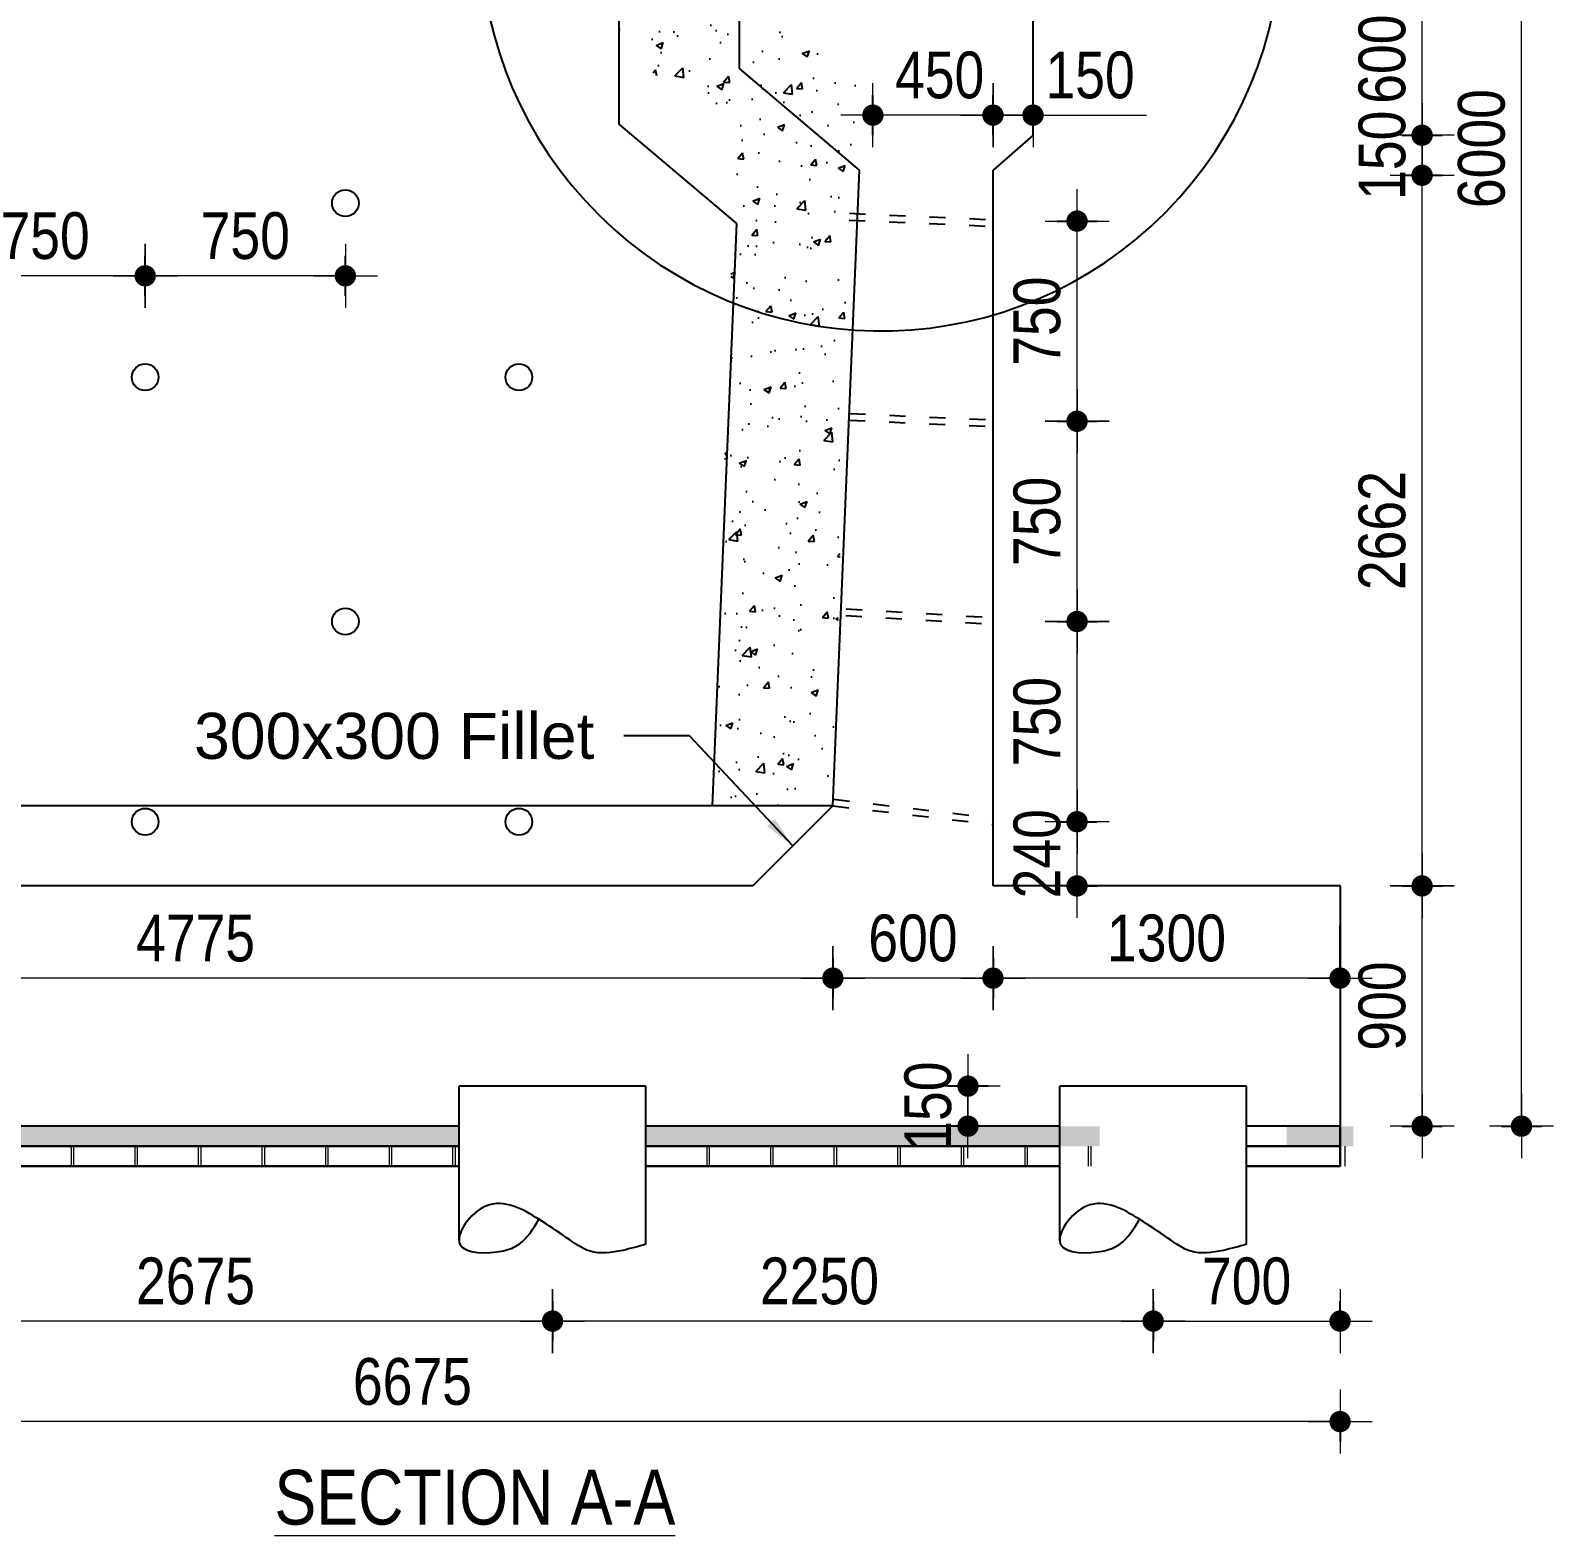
# Model space of a CAD drawing. Header units: millimetres. Extents: x -44822 to 222670, y -173707 to 25116.
# Drawn here: x -8914 to -3209, y 2444 to 8082 of the extents above; entities that cross this region are included whole.
import ezdxf

# ---------------------------------------------------------------- set-up
doc = ezdxf.new("R2010")
doc.units = ezdxf.units.MM
doc.header["$LTSCALE"] = 5
doc.header["$PDMODE"] = 2
doc.linetypes.add('ACAD_ISO03W100', pattern=[30, 12, -18])
for name, color, linetype in [('Abutment W Line', 200, 'Continuous'), ('Border', 250, 'Continuous'), ('Extra Line', 70, 'Continuous'), ('Hatching', 35, 'Continuous'), ('Pile', 11, 'Continuous')]:
    doc.layers.add(name, color=color, linetype=linetype)
for name, color, linetype, lineweight in [('Dimision', 4, 'Continuous', 13), ('hatch', 7, 'Continuous', 0), ('Text', 7, 'Continuous', 0)]:
    doc.layers.add(name, color=color, linetype=linetype, lineweight=lineweight)
doc.styles.get("Standard").update_dxf_attribs({"font": 'ARIALN.TTF'})
doc.styles.add('style1', font='arial.ttf')
doc.dimstyles.new('ISO-125', dxfattribs={"dimtxt": 125, "dimasz": 1.2, "dimexe": 75, "dimexo": 75, "dimgap": 60, "dimtad": 1, "dimdec": 0, "dimtxsty": 'Standard', "dimblk": 'D_TIC', "dimcen": 52.5, "dimclrd": 256, "dimclre": 256, "dimclrt": 256, "dimadec": 0, "dimazin": 0, "dimtfac": 1, "dimtdec": 0, "dimtix": 1, "dimtmove": 0, "dimatfit": 3, "dimldrblk": 'DOT', "dimfxl": 75, "dimfxlon": 1, "dimlwd": -1, "dimarcsym": 0})
doc.dimstyles.get("Standard").update_dxf_attribs({"dimtxt": 250, "dimasz": 150, "dimexe": 80, "dimexo": 70, "dimgap": 30, "dimtad": 1, "dimdec": 0, "dimlfac": -1, "dimzin": 0, "dimdsep": 46, "dimtxsty": 'Standard', "dimcen": 600, "dimadec": 0, "dimazin": 0, "dimtfac": 1, "dimtdec": 0, "dimtix": 1, "dimtofl": 0, "dimtmove": 0, "dimatfit": 3, "dimfxl": 1, "dimtolj": 1, "dimtzin": 0, "dimarcsym": 0})

# ---------------------------------------------------------------- blocks, each defined once
blk = doc.blocks.new('D_TIC')
at = {"layer": 'Dimision', "ltscale": 5}
for p, q in [((0, 60), (0, -60)), ((-60, 0), (60, 0))]:
    blk.add_line(p, q, dxfattribs=at)
at = {"layer": 'Dimision', "ltscale": 5, "const_width": 20}
blk.add_lwpolyline([(-10, 0, 1), (10, 0, 1)], format="xyb", close=True, dxfattribs=at)
blk = doc.blocks.new('*D13')
at = {"layer": 'Defpoints', "color": 0, "lineweight": 50, "ltscale": 5, "transparency": 16777216}
for p in [(-8484.5, 7163), (-7734.5, 6826.7), (-8484.5, 6783.1)]:
    blk.add_point(p, dxfattribs=at)
at = {"layer": 'Dimision', "lineweight": -2, "ltscale": 5, "transparency": 16777216}
for p, q in [((-8484.5, 7088), (-8484.5, 7238)), ((-7734.5, 7088), (-7734.5, 7238))]:
    blk.add_line(p, q, dxfattribs=at)
at = {"layer": 'Dimision', "ltscale": 5, "transparency": 16777216}
blk.add_line((-7736.5, 7163), (-8482.5, 7163), dxfattribs=at)
at = {"layer": 'Dimision', "ltscale": 5, "transparency": 16777216, "xscale": 2, "yscale": 2, "zscale": 2, "rotation": 180}
blk.add_blockref('D_TIC', (-8484.5, 7163), dxfattribs=at)
at = {"layer": 'Dimision', "ltscale": 5, "transparency": 16777216, "xscale": 2, "yscale": 2, "zscale": 2}
blk.add_blockref('D_TIC', (-7734.5, 7163), dxfattribs=at)
at = {"layer": 'Dimision', "ltscale": 5, "transparency": 16777216, "insert": (-8109.5, 7312.4), "char_height": 175, "attachment_point": 5}
blk.add_mtext('750', dxfattribs=at)
blk = doc.blocks.new('_Dot')
at = {"color": 0, "linetype": 'ByBlock', "lineweight": -2}
blk.add_line((-0.5, 0), (-1, 0), dxfattribs=at)
at = {"color": 0, "linetype": 'ByBlock', "const_width": 0.5}
blk.add_lwpolyline([(-0.25, 0, 1), (0.25, 0, 1)], format="xyb", close=True, dxfattribs=at)
blk = doc.blocks.new('*D15')
at = {"layer": 'Defpoints', "color": 0, "lineweight": 50, "ltscale": 5, "transparency": 16777216}
for p in [(-5308.5, 4877.6), (-4008.5, 4877.6), (-5308.5, 4532.2)]:
    blk.add_point(p, dxfattribs=at)
at = {"layer": 'Dimision', "lineweight": -2, "ltscale": 5, "transparency": 16777216}
for p, q in [((-5308.5, 4607.2), (-5308.5, 4457.2)), ((-4008.5, 4607.2), (-4008.5, 4457.2))]:
    blk.add_line(p, q, dxfattribs=at)
at = {"layer": 'Dimision', "ltscale": 5, "transparency": 16777216}
blk.add_line((-4010.5, 4532.2), (-5306.5, 4532.2), dxfattribs=at)
at = {"layer": 'Dimision', "ltscale": 5, "transparency": 16777216, "xscale": 2, "yscale": 2, "zscale": 2, "rotation": 180}
blk.add_blockref('D_TIC', (-5308.5, 4532.2), dxfattribs=at)
at = {"layer": 'Dimision', "ltscale": 5, "transparency": 16777216, "xscale": 2, "yscale": 2, "zscale": 2}
blk.add_blockref('D_TIC', (-4008.5, 4532.2), dxfattribs=at)
at = {"layer": 'Dimision', "ltscale": 5, "transparency": 16777216, "insert": (-4658.5, 4681.5), "char_height": 175, "attachment_point": 5}
blk.add_mtext('1300', dxfattribs=at)
blk = doc.blocks.new('*D16')
at = {"layer": 'Defpoints', "color": 0, "lineweight": 50, "ltscale": 5, "transparency": 16777216}
for p in [(-5908.3, 5177.6), (-5308.5, 4877.6), (-5908.3, 4532.2)]:
    blk.add_point(p, dxfattribs=at)
at = {"layer": 'Dimision', "lineweight": -2, "ltscale": 5, "transparency": 16777216}
for p, q in [((-5908.3, 4607.2), (-5908.3, 4457.2)), ((-5308.5, 4607.2), (-5308.5, 4457.2))]:
    blk.add_line(p, q, dxfattribs=at)
at = {"layer": 'Dimision', "ltscale": 5, "transparency": 16777216}
blk.add_line((-5310.5, 4532.2), (-5906.3, 4532.2), dxfattribs=at)
at = {"layer": 'Dimision', "ltscale": 5, "transparency": 16777216, "xscale": 2, "yscale": 2, "zscale": 2, "rotation": 180}
blk.add_blockref('D_TIC', (-5908.3, 4532.2), dxfattribs=at)
at = {"layer": 'Dimision', "ltscale": 5, "transparency": 16777216, "xscale": 2, "yscale": 2, "zscale": 2}
blk.add_blockref('D_TIC', (-5308.5, 4532.2), dxfattribs=at)
at = {"layer": 'Dimision', "ltscale": 5, "transparency": 16777216, "insert": (-5608.4, 4681.5), "char_height": 175, "attachment_point": 5}
blk.add_mtext('600', dxfattribs=at)
blk = doc.blocks.new('*D17')
at = {"layer": 'Defpoints', "color": 0, "lineweight": 50, "ltscale": 5, "transparency": 16777216}
for p in [(-5758.5, 7765), (-5758.5, 7547.9), (-5308.5, 7564.6)]:
    blk.add_point(p, dxfattribs=at)
at = {"layer": 'Dimision', "lineweight": -2, "ltscale": 5, "transparency": 16777216}
for p, q in [((-5758.5, 7690), (-5758.5, 7840)), ((-5308.5, 7690), (-5308.5, 7840))]:
    blk.add_line(p, q, dxfattribs=at)
at = {"layer": 'Dimision', "ltscale": 5, "transparency": 16777216}
blk.add_line((-5310.5, 7765), (-5756.5, 7765), dxfattribs=at)
at = {"layer": 'Dimision', "ltscale": 5, "transparency": 16777216, "xscale": 2, "yscale": 2, "zscale": 2, "rotation": 180}
blk.add_blockref('D_TIC', (-5758.5, 7765), dxfattribs=at)
at = {"layer": 'Dimision', "ltscale": 5, "transparency": 16777216, "xscale": 2, "yscale": 2, "zscale": 2}
blk.add_blockref('D_TIC', (-5308.5, 7765), dxfattribs=at)
at = {"layer": 'Dimision', "ltscale": 5, "transparency": 16777216, "insert": (-5508.5, 7914.3), "char_height": 175, "attachment_point": 5}
blk.add_mtext('450', dxfattribs=at)
blk = doc.blocks.new('*D18')
at = {"layer": 'Defpoints', "color": 0, "lineweight": 50, "ltscale": 5, "transparency": 16777216}
for p in [(-5402.2, 4127.6), (-5158, 4127.6), (-5158, 3977.6)]:
    blk.add_point(p, dxfattribs=at)
at = {"layer": 'Dimision', "lineweight": -2, "ltscale": 5, "transparency": 16777216}
for p, q in [((-5327.2, 4127.6), (-5477.2, 4127.6)), ((-5327.2, 3977.6), (-5477.2, 3977.6))]:
    blk.add_line(p, q, dxfattribs=at)
at = {"layer": 'Dimision', "ltscale": 5, "transparency": 16777216}
for p, q in [((-5402.2, 4129.6), (-5402.2, 4131.6)), ((-5402.2, 3977.6), (-5402.2, 4127.6)), ((-5402.2, 3975.6), (-5402.2, 3973.6))]:
    blk.add_line(p, q, dxfattribs=at)
at = {"layer": 'Dimision', "ltscale": 5, "transparency": 16777216, "xscale": 2, "yscale": 2, "zscale": 2}
for p, rotation in [((-5402.2, 4127.6), 270), ((-5402.2, 3977.6), 90)]:
    blk.add_blockref('D_TIC', p, dxfattribs=dict(at, rotation=rotation))
at = {"layer": 'Dimision', "ltscale": 5, "transparency": 16777216, "insert": (-5551.6, 4052.6), "char_height": 175, "attachment_point": 5, "rotation": 90}
blk.add_mtext('150', dxfattribs=at)
blk = doc.blocks.new('*D19')
at = {"layer": 'Defpoints', "color": 0, "lineweight": 50, "ltscale": 5, "transparency": 16777216}
for p in [(-4008.5, 4877.6), (-3701.1, 4877.6), (-4008.4, 3977.6)]:
    blk.add_point(p, dxfattribs=at)
at = {"layer": 'Dimision', "lineweight": -2, "ltscale": 5, "transparency": 16777216}
for p, q in [((-3776.1, 4877.6), (-3626.1, 4877.6)), ((-3776.1, 3977.6), (-3626.1, 3977.6))]:
    blk.add_line(p, q, dxfattribs=at)
at = {"layer": 'Dimision', "ltscale": 5, "transparency": 16777216}
blk.add_line((-3701.1, 3979.6), (-3701.1, 4875.6), dxfattribs=at)
at = {"layer": 'Dimision', "ltscale": 5, "transparency": 16777216, "xscale": 2, "yscale": 2, "zscale": 2}
for p, rotation in [((-3701.1, 4877.6), 90), ((-3701.1, 3977.6), 270)]:
    blk.add_blockref('D_TIC', p, dxfattribs=dict(at, rotation=rotation))
at = {"layer": 'Dimision', "ltscale": 5, "transparency": 16777216, "insert": (-3850.5, 4427.6), "char_height": 175, "attachment_point": 5, "rotation": 90}
blk.add_mtext('900', dxfattribs=at)
blk = doc.blocks.new('*D20')
at = {"layer": 'Defpoints', "color": 0, "lineweight": 50, "ltscale": 5, "transparency": 16777216}
for p in [(-5308.5, 7539.6), (-3701.1, 7539.6), (-4008.5, 4877.6)]:
    blk.add_point(p, dxfattribs=at)
at = {"layer": 'Dimision', "lineweight": -2, "ltscale": 5, "transparency": 16777216}
for p, q in [((-3776.1, 7539.6), (-3626.1, 7539.6)), ((-3776.1, 4877.6), (-3626.1, 4877.6))]:
    blk.add_line(p, q, dxfattribs=at)
at = {"layer": 'Dimision', "ltscale": 5, "transparency": 16777216}
blk.add_line((-3701.1, 4879.6), (-3701.1, 7537.6), dxfattribs=at)
at = {"layer": 'Dimision', "ltscale": 5, "transparency": 16777216, "xscale": 2, "yscale": 2, "zscale": 2}
for p, rotation in [((-3701.1, 7539.6), 90), ((-3701.1, 4877.6), 270)]:
    blk.add_blockref('D_TIC', p, dxfattribs=dict(at, rotation=rotation))
at = {"layer": 'Dimision', "ltscale": 5, "transparency": 16777216, "insert": (-3850.5, 6208.6), "char_height": 175, "attachment_point": 5, "rotation": 90}
blk.add_mtext('2662', dxfattribs=at)
blk = doc.blocks.new('*D21')
at = {"layer": 'Defpoints', "color": 0, "lineweight": 50, "ltscale": 5, "transparency": 16777216}
for p in [(-5180.9, 8289.6), (-3701.1, 8289.6), (-5158.5, 7689.6)]:
    blk.add_point(p, dxfattribs=at)
at = {"layer": 'Dimision', "lineweight": -2, "ltscale": 5, "transparency": 16777216}
for p, q in [((-3776.1, 8289.6), (-3626.1, 8289.6)), ((-3776.1, 7689.6), (-3626.1, 7689.6))]:
    blk.add_line(p, q, dxfattribs=at)
at = {"layer": 'Dimision', "ltscale": 5, "transparency": 16777216}
blk.add_line((-3701.1, 7691.6), (-3701.1, 8287.6), dxfattribs=at)
at = {"layer": 'Dimision', "ltscale": 5, "transparency": 16777216, "xscale": 2, "yscale": 2, "zscale": 2}
for p, rotation in [((-3701.1, 8289.6), 90), ((-3701.1, 7689.6), 270)]:
    blk.add_blockref('D_TIC', p, dxfattribs=dict(at, rotation=rotation))
at = {"layer": 'Dimision', "ltscale": 5, "transparency": 16777216, "insert": (-3850.5, 7974.6), "char_height": 175, "attachment_point": 5, "rotation": 90}
blk.add_mtext('600', dxfattribs=at)
blk = doc.blocks.new('*D23')
at = {"layer": 'Defpoints', "color": 0, "lineweight": 50, "ltscale": 5, "transparency": 16777216}
for p in [(-5158.5, 7689.6), (-3701.1, 7689.6), (-5308.5, 7539.6)]:
    blk.add_point(p, dxfattribs=at)
at = {"layer": 'Dimision', "lineweight": -2, "ltscale": 5, "transparency": 16777216}
for p, q in [((-3776.1, 7689.6), (-3626.1, 7689.6)), ((-3776.1, 7539.6), (-3626.1, 7539.6))]:
    blk.add_line(p, q, dxfattribs=at)
at = {"layer": 'Dimision', "ltscale": 5, "transparency": 16777216}
for p, q in [((-3701.1, 7691.6), (-3701.1, 7693.6)), ((-3701.1, 7539.6), (-3701.1, 7689.6)), ((-3701.1, 7537.6), (-3701.1, 7535.6))]:
    blk.add_line(p, q, dxfattribs=at)
at = {"layer": 'Dimision', "ltscale": 5, "transparency": 16777216, "xscale": 2, "yscale": 2, "zscale": 2}
for p, rotation in [((-3701.1, 7689.6), 270), ((-3701.1, 7539.6), 90)]:
    blk.add_blockref('D_TIC', p, dxfattribs=dict(at, rotation=rotation))
at = {"layer": 'Dimision', "ltscale": 5, "transparency": 16777216, "insert": (-3850.5, 7614.6), "char_height": 175, "attachment_point": 5, "rotation": 90}
blk.add_mtext('150', dxfattribs=at)
blk = doc.blocks.new('*D24')
at = {"layer": 'Defpoints', "color": 0, "lineweight": 50, "ltscale": 5, "transparency": 16777216}
for p in [(-4845.1, 9977.6), (-3328.7, 9977.6), (-4112.3, 3977.6)]:
    blk.add_point(p, dxfattribs=at)
at = {"layer": 'Dimision', "lineweight": -2, "ltscale": 5, "transparency": 16777216}
for p, q in [((-3403.7, 9977.6), (-3253.7, 9977.6)), ((-3403.7, 3977.6), (-3253.7, 3977.6))]:
    blk.add_line(p, q, dxfattribs=at)
at = {"layer": 'Dimision', "ltscale": 5, "transparency": 16777216}
blk.add_line((-3328.7, 3979.6), (-3328.7, 9975.6), dxfattribs=at)
at = {"layer": 'Dimision', "ltscale": 5, "transparency": 16777216, "xscale": 2, "yscale": 2, "zscale": 2}
for p, rotation in [((-3328.7, 9977.6), 90), ((-3328.7, 3977.6), 270)]:
    blk.add_blockref('D_TIC', p, dxfattribs=dict(at, rotation=rotation))
at = {"layer": 'Dimision', "ltscale": 5, "transparency": 16777216, "insert": (-3478, 7639.6), "char_height": 175, "attachment_point": 5, "rotation": 90}
blk.add_mtext('6000', dxfattribs=at)
blk = doc.blocks.new('*D25')
at = {"layer": 'Defpoints', "color": 0, "lineweight": 50, "ltscale": 5, "transparency": 16777216}
for p in [(-5908.3, 4682.2), (-10683.4, 4532.2), (-10683.4, 4477.6)]:
    blk.add_point(p, dxfattribs=at)
at = {"layer": 'Dimision', "lineweight": -2, "ltscale": 5, "transparency": 16777216}
for p, q in [((-10683.4, 4532.2), (-10683.4, 4607.2)), ((-5908.3, 4607.2), (-5908.3, 4457.2))]:
    blk.add_line(p, q, dxfattribs=at)
at = {"layer": 'Dimision', "ltscale": 5, "transparency": 16777216}
blk.add_line((-5910.3, 4532.2), (-10681.4, 4532.2), dxfattribs=at)
at = {"layer": 'Dimision', "ltscale": 5, "transparency": 16777216, "xscale": 2, "yscale": 2, "zscale": 2, "rotation": 180}
blk.add_blockref('D_TIC', (-10683.4, 4532.2), dxfattribs=at)
at = {"layer": 'Dimision', "ltscale": 5, "transparency": 16777216, "xscale": 2, "yscale": 2, "zscale": 2}
blk.add_blockref('D_TIC', (-5908.3, 4532.2), dxfattribs=at)
at = {"layer": 'Dimision', "ltscale": 5, "transparency": 16777216, "insert": (-8295.9, 4681.1), "char_height": 175, "attachment_point": 5}
blk.add_mtext('4775', dxfattribs=at)
blk = doc.blocks.new('*D49')
at = {"layer": 'Defpoints', "color": 0, "lineweight": 50, "ltscale": 5, "transparency": 16777216}
for p in [(-5115.4, 5118.1), (-4993.7, 5118.1), (-5099.3, 4877.6)]:
    blk.add_point(p, dxfattribs=at)
at = {"layer": 'Dimision', "lineweight": -2, "ltscale": 5, "transparency": 16777216}
for p, q in [((-5040.4, 5118.1), (-4918.7, 5118.1)), ((-5024.3, 4877.6), (-4918.7, 4877.6))]:
    blk.add_line(p, q, dxfattribs=at)
at = {"layer": 'Dimision', "ltscale": 5, "transparency": 16777216}
for p, q in [((-4993.7, 5120.1), (-4993.7, 5122.1)), ((-4993.7, 4877.6), (-4993.7, 5118.1)), ((-4993.7, 4875.6), (-4993.7, 4873.6))]:
    blk.add_line(p, q, dxfattribs=at)
at = {"layer": 'Dimision', "ltscale": 5, "transparency": 16777216, "xscale": 2, "yscale": 2, "zscale": 2}
for p, rotation in [((-4993.7, 5118.1), 270), ((-4993.7, 4877.6), 90)]:
    blk.add_blockref('D_TIC', p, dxfattribs=dict(at, rotation=rotation))
at = {"layer": 'Dimision', "ltscale": 5, "transparency": 16777216, "insert": (-5143, 4997.9), "char_height": 175, "attachment_point": 5, "rotation": 90}
blk.add_mtext('240', dxfattribs=at)
blk = doc.blocks.new('*D26')
at = {"layer": 'Defpoints', "color": 0, "lineweight": 50, "ltscale": 5, "transparency": 16777216}
for p in [(-5164.1, 5868.1), (-4993.7, 5868.1), (-5139.5, 5118.1)]:
    blk.add_point(p, dxfattribs=at)
at = {"layer": 'Dimision', "lineweight": -2, "ltscale": 5, "transparency": 16777216}
for p, q in [((-5068.7, 5868.1), (-4918.7, 5868.1)), ((-5064.5, 5118.1), (-4918.7, 5118.1))]:
    blk.add_line(p, q, dxfattribs=at)
at = {"layer": 'Dimision', "ltscale": 5, "transparency": 16777216}
blk.add_line((-4993.7, 5120.1), (-4993.7, 5866.1), dxfattribs=at)
at = {"layer": 'Dimision', "ltscale": 5, "transparency": 16777216, "xscale": 2, "yscale": 2, "zscale": 2}
for p, rotation in [((-4993.7, 5868.1), 90), ((-4993.7, 5118.1), 270)]:
    blk.add_blockref('D_TIC', p, dxfattribs=dict(at, rotation=rotation))
at = {"layer": 'Dimision', "ltscale": 5, "transparency": 16777216, "insert": (-5143, 5493.1), "char_height": 175, "attachment_point": 5, "rotation": 90}
blk.add_mtext('750', dxfattribs=at)
blk = doc.blocks.new('*D7')
at = {"layer": 'Defpoints', "color": 0, "lineweight": 50, "ltscale": 5, "transparency": 16777216}
for p in [(-4708.5, 3506.4), (-6958.5, 3477.3), (-6958.5, 3247.5)]:
    blk.add_point(p, dxfattribs=at)
at = {"layer": 'Dimision', "lineweight": -2, "ltscale": 5, "transparency": 16777216}
for p, q in [((-6958.5, 3322.5), (-6958.5, 3172.5)), ((-4708.5, 3322.5), (-4708.5, 3172.5))]:
    blk.add_line(p, q, dxfattribs=at)
at = {"layer": 'Dimision', "ltscale": 5, "transparency": 16777216}
blk.add_line((-4710.5, 3247.5), (-6956.5, 3247.5), dxfattribs=at)
at = {"layer": 'Dimision', "ltscale": 5, "transparency": 16777216, "xscale": 2, "yscale": 2, "zscale": 2, "rotation": 180}
blk.add_blockref('D_TIC', (-6958.5, 3247.5), dxfattribs=at)
at = {"layer": 'Dimision', "ltscale": 5, "transparency": 16777216, "xscale": 2, "yscale": 2, "zscale": 2}
blk.add_blockref('D_TIC', (-4708.5, 3247.5), dxfattribs=at)
at = {"layer": 'Dimision', "ltscale": 5, "transparency": 16777216, "insert": (-5958.5, 3396.9), "char_height": 175, "attachment_point": 5}
blk.add_mtext('2250', dxfattribs=at)
blk = doc.blocks.new('*D8')
at = {"layer": 'Defpoints', "color": 0, "lineweight": 50, "ltscale": 5, "transparency": 16777216}
for p in [(-9633.4, 3506.4), (-6958.5, 3477.3), (-9633.4, 3247.5)]:
    blk.add_point(p, dxfattribs=at)
at = {"layer": 'Dimision', "lineweight": -2, "ltscale": 5, "transparency": 16777216}
for p, q in [((-9633.4, 3322.5), (-9633.4, 3172.5)), ((-6958.5, 3322.5), (-6958.5, 3172.5))]:
    blk.add_line(p, q, dxfattribs=at)
at = {"layer": 'Dimision', "ltscale": 5, "transparency": 16777216}
blk.add_line((-6960.5, 3247.5), (-9631.4, 3247.5), dxfattribs=at)
at = {"layer": 'Dimision', "ltscale": 5, "transparency": 16777216, "xscale": 2, "yscale": 2, "zscale": 2, "rotation": 180}
blk.add_blockref('D_TIC', (-9633.4, 3247.5), dxfattribs=at)
at = {"layer": 'Dimision', "ltscale": 5, "transparency": 16777216, "xscale": 2, "yscale": 2, "zscale": 2}
blk.add_blockref('D_TIC', (-6958.5, 3247.5), dxfattribs=at)
at = {"layer": 'Dimision', "ltscale": 5, "transparency": 16777216, "insert": (-8295.9, 3396.9), "char_height": 175, "attachment_point": 5}
blk.add_mtext('2675', dxfattribs=at)
blk = doc.blocks.new('*D10')
at = {"layer": 'Defpoints', "color": 0, "lineweight": 50, "ltscale": 5, "transparency": 16777216}
for p in [(-4708.5, 3505), (-4008.5, 3247.5), (-4008.5, 3247.5)]:
    blk.add_point(p, dxfattribs=at)
at = {"layer": 'Dimision', "lineweight": -2, "ltscale": 5, "transparency": 16777216}
for p, q in [((-4708.5, 3322.5), (-4708.5, 3172.5)), ((-4008.5, 3247.5), (-4008.5, 3322.5))]:
    blk.add_line(p, q, dxfattribs=at)
at = {"layer": 'Dimision', "ltscale": 5, "transparency": 16777216}
blk.add_line((-4706.5, 3247.5), (-4010.5, 3247.5), dxfattribs=at)
at = {"layer": 'Dimision', "ltscale": 5, "transparency": 16777216, "xscale": 2, "yscale": 2, "zscale": 2, "rotation": 180}
blk.add_blockref('D_TIC', (-4708.5, 3247.5), dxfattribs=at)
at = {"layer": 'Dimision', "ltscale": 5, "transparency": 16777216, "xscale": 2, "yscale": 2, "zscale": 2}
blk.add_blockref('D_TIC', (-4008.5, 3247.5), dxfattribs=at)
at = {"layer": 'Dimision', "ltscale": 5, "transparency": 16777216, "insert": (-4358.5, 3396.9), "char_height": 175, "attachment_point": 5}
blk.add_mtext('700', dxfattribs=at)
blk = doc.blocks.new('*D11')
at = {"layer": 'Defpoints', "color": 0, "lineweight": 50, "ltscale": 5, "transparency": 16777216}
for p in [(-10683.4, 2966.8), (-4008.5, 2966.8), (-10683.4, 2870.9)]:
    blk.add_point(p, dxfattribs=at)
at = {"layer": 'Dimision', "lineweight": -2, "ltscale": 5, "transparency": 16777216}
for p, q in [((-10683.4, 2891.8), (-10683.4, 2795.9)), ((-4008.5, 2891.8), (-4008.5, 2795.9))]:
    blk.add_line(p, q, dxfattribs=at)
at = {"layer": 'Dimision', "ltscale": 5, "transparency": 16777216}
blk.add_line((-4010.5, 2870.9), (-10681.4, 2870.9), dxfattribs=at)
at = {"layer": 'Dimision', "ltscale": 5, "transparency": 16777216, "xscale": 2, "yscale": 2, "zscale": 2, "rotation": 180}
blk.add_blockref('D_TIC', (-10683.4, 2870.9), dxfattribs=at)
at = {"layer": 'Dimision', "ltscale": 5, "transparency": 16777216, "xscale": 2, "yscale": 2, "zscale": 2}
blk.add_blockref('D_TIC', (-4008.5, 2870.9), dxfattribs=at)
at = {"layer": 'Dimision', "ltscale": 5, "transparency": 16777216, "insert": (-7483.4, 3020.2), "char_height": 175, "attachment_point": 5}
blk.add_mtext('6675', dxfattribs=at)
blk = doc.blocks.new('*D128')
at = {"layer": 'Defpoints', "color": 0, "lineweight": 50, "ltscale": 5, "transparency": 16777216}
for p in [(-5308.5, 7765), (-5308.5, 7689.6), (-5158.5, 7689.6)]:
    blk.add_point(p, dxfattribs=at)
at = {"layer": 'Dimision', "lineweight": -2, "ltscale": 5, "transparency": 16777216}
for p, q in [((-5308.5, 7764.6), (-5308.5, 7840)), ((-5158.5, 7764.6), (-5158.5, 7840))]:
    blk.add_line(p, q, dxfattribs=at)
at = {"layer": 'Dimision', "ltscale": 5, "transparency": 16777216}
for p, q in [((-5306.5, 7765), (-5160.5, 7765)), ((-5158.5, 7765), (-4733.4, 7765))]:
    blk.add_line(p, q, dxfattribs=at)
at = {"layer": 'Dimision', "ltscale": 5, "transparency": 16777216, "xscale": 2, "yscale": 2, "zscale": 2, "rotation": 180}
blk.add_blockref('D_TIC', (-5308.5, 7765), dxfattribs=at)
at = {"layer": 'Dimision', "ltscale": 5, "transparency": 16777216, "xscale": 2, "yscale": 2, "zscale": 2}
blk.add_blockref('D_TIC', (-5158.5, 7765), dxfattribs=at)
at = {"layer": 'Dimision', "ltscale": 5, "transparency": 16777216, "insert": (-4944.9, 7914.3), "char_height": 175, "attachment_point": 5}
blk.add_mtext('150', dxfattribs=at)
blk = doc.blocks.new('*D153')
at = {"layer": 'Defpoints', "color": 0, "lineweight": 50, "ltscale": 5, "transparency": 16777216}
for p in [(-5164.1, 6618.1), (-4993.7, 6618.1), (-5139.5, 5868.1)]:
    blk.add_point(p, dxfattribs=at)
at = {"layer": 'Dimision', "lineweight": -2, "ltscale": 5, "transparency": 16777216}
for p, q in [((-5068.7, 6618.1), (-4918.7, 6618.1)), ((-5064.5, 5868.1), (-4918.7, 5868.1))]:
    blk.add_line(p, q, dxfattribs=at)
at = {"layer": 'Dimision', "ltscale": 5, "transparency": 16777216}
blk.add_line((-4993.7, 5870.1), (-4993.7, 6616.1), dxfattribs=at)
at = {"layer": 'Dimision', "ltscale": 5, "transparency": 16777216, "xscale": 2, "yscale": 2, "zscale": 2}
for p, rotation in [((-4993.7, 6618.1), 90), ((-4993.7, 5868.1), 270)]:
    blk.add_blockref('D_TIC', p, dxfattribs=dict(at, rotation=rotation))
at = {"layer": 'Dimision', "ltscale": 5, "transparency": 16777216, "insert": (-5143, 6243.1), "char_height": 175, "attachment_point": 5, "rotation": 90}
blk.add_mtext('750', dxfattribs=at)
blk = doc.blocks.new('*D168')
at = {"layer": 'Defpoints', "color": 0, "lineweight": 50, "ltscale": 5, "transparency": 16777216}
for p in [(-9234.5, 7163), (-9234.5, 6874.4), (-8484.5, 6826.6)]:
    blk.add_point(p, dxfattribs=at)
at = {"layer": 'Dimision', "lineweight": -2, "ltscale": 5, "transparency": 16777216}
for p, q in [((-9234.5, 7088), (-9234.5, 7238)), ((-8484.5, 7088), (-8484.5, 7238))]:
    blk.add_line(p, q, dxfattribs=at)
at = {"layer": 'Dimision', "ltscale": 5, "transparency": 16777216}
blk.add_line((-8486.5, 7163), (-9232.5, 7163), dxfattribs=at)
at = {"layer": 'Dimision', "ltscale": 5, "transparency": 16777216, "xscale": 2, "yscale": 2, "zscale": 2, "rotation": 180}
blk.add_blockref('D_TIC', (-9234.5, 7163), dxfattribs=at)
at = {"layer": 'Dimision', "ltscale": 5, "transparency": 16777216, "xscale": 2, "yscale": 2, "zscale": 2}
blk.add_blockref('D_TIC', (-8484.5, 7163), dxfattribs=at)
at = {"layer": 'Dimision', "ltscale": 5, "transparency": 16777216, "insert": (-8859.5, 7312.4), "char_height": 175, "attachment_point": 5}
blk.add_mtext('750', dxfattribs=at)
blk = doc.blocks.new('*D300')
at = {"layer": 'Defpoints', "color": 0, "lineweight": 50, "ltscale": 5, "transparency": 16777216}
for p in [(-5164.1, 7368.1), (-4993.7, 7368.1), (-5139.5, 6618.1)]:
    blk.add_point(p, dxfattribs=at)
at = {"layer": 'Dimision', "lineweight": -2, "ltscale": 5, "transparency": 16777216}
for p, q in [((-5068.7, 7368.1), (-4918.7, 7368.1)), ((-5064.5, 6618.1), (-4918.7, 6618.1))]:
    blk.add_line(p, q, dxfattribs=at)
at = {"layer": 'Dimision', "ltscale": 5, "transparency": 16777216}
blk.add_line((-4993.7, 6620.1), (-4993.7, 7366.1), dxfattribs=at)
at = {"layer": 'Dimision', "ltscale": 5, "transparency": 16777216, "xscale": 2, "yscale": 2, "zscale": 2}
for p, rotation in [((-4993.7, 7368.1), 90), ((-4993.7, 6618.1), 270)]:
    blk.add_blockref('D_TIC', p, dxfattribs=dict(at, rotation=rotation))
at = {"layer": 'Dimision', "ltscale": 5, "transparency": 16777216, "insert": (-5143, 6993.1), "char_height": 175, "attachment_point": 5, "rotation": 90}
blk.add_mtext('750', dxfattribs=at)

msp = doc.modelspace()

# ---------------------------------------------------------------- hatches: boundary and pattern name
at = {"layer": 'hatch', "lineweight": 15}
h = msp.add_hatch(dxfattribs=at)
h.set_pattern_fill('AR-CONC', color=256, style=0)
h.set_pattern_definition([(50, (50, 817.83), (182.1847, -15.939), [19.05, -209.55]), (355, (50, 817.83), (-35.2428, 191.0566), [15.24, -167.64]), (100.451, (65.18, 816.5), (146.9425, 175.1167), [16.19, -178.09]), (46.1842, (50, 868.63), (271.079, -42.0423), [28.575, -314.325]), (96.6356, (72.6, 865.13), (237.404, 247.4256), [24.285, -267.135]), (351.184, (50, 868.63), (237.4046, 247.425), [22.86, -251.46]), (21, (75.4, 855.93), (151.6149, -102.2655), [19.05, -209.55]), (326, (75.4, 855.93), (61.802, 184.188), [15.24, -167.64]), (71.4514, (88.03, 847.4), (213.4165, 81.923), [16.19, -178.09]), (37.5, (50, 817.83), (3.0886, 84.55504), [0, -165.608, 0, -170.18, 0, -168.275]), (7.5, (50, 817.83), (66.8197, 100.1806), [0, -97.028, 0, -161.798, 0, -64.135]), (327.5, (-6.64, 817.83), (135.5906, -5.72874), [0, -63.5, 0, -198.12, 0, -262.89]), (317.5, (-32.04, 817.83), (148.1292, 25.4265), [0, -82.55, 0, -131.572, 0, -186.69])])
h.paths.add_polyline_path([(-7308.5, 3977.6), (-7308.5, 3902.6), (-10358.4, 3902.6), (-10358.4, 3977.6)])
h.paths.add_polyline_path([(-4908.5, 3977.6), (-4908.5, 3902.6), (-6608.5, 3902.6), (-6608.5, 3977.6)])
h.paths.add_polyline_path([(-4208.5, 3902.6), (-4208.5, 3977.6), (-3958.5, 3977.6), (-3958.5, 3902.6)])
h = msp.add_hatch(dxfattribs=at)
h.set_pattern_fill('LINE', color=256, scale=75, angle=90, style=0)
h.set_pattern_definition([(90, (50, 817.83), (-238.125, 1e-14), [])])
h.paths.add_polyline_path([(-7308.5, 3902.6), (-7308.5, 3827.6), (-10358.4, 3827.6), (-10358.4, 3902.6)])
h.paths.add_polyline_path([(-4908.5, 3902.6), (-4908.5, 3827.6), (-6608.5, 3827.6), (-6608.5, 3902.6)])
h.paths.add_polyline_path([(-4208.5, 3827.6), (-4208.5, 3902.6), (-4158.5, 3902.6), (-4158.5, 3827.6)])
h = msp.add_hatch(dxfattribs=at)
h.set_pattern_fill('LINE', color=256, scale=75, angle=90, style=0)
h.set_pattern_definition([(90, (59.24, 817.83), (-238.125, 1e-14), [])])
h.paths.add_polyline_path([(-7308.5, 3902.6), (-7308.5, 3827.6), (-10358.4, 3827.6), (-10358.4, 3902.6)])
h.paths.add_polyline_path([(-4908.5, 3902.6), (-4908.5, 3827.6), (-6608.5, 3827.6), (-6608.5, 3902.6)])
h.paths.add_polyline_path([(-4208.5, 3827.6), (-4208.5, 3902.6), (-3958.5, 3902.6), (-3958.5, 3827.6)])
at = {"layer": 'Hatching', "ltscale": 5}
h = msp.add_hatch(dxfattribs=at)
h.set_pattern_fill('AR-CONC,_O', color=256, scale=1.5)
h.set_pattern_definition([(50, (205, 1678.83), (273.277, -23.9086), [28.575, -314.325]), (355, (205, 1678.83), (-52.865, 286.585), [22.86, -251.461]), (100.4514, (227.77, 1676.84), (220.412, 262.6766), [24.285, -267.1354]), (46.1842, (205, 1755.03), (406.619, -63.063), [42.862, -471.487]), (96.6356, (238.9, 1749.77), (356.106, 371.139), [36.428, -400.703]), (351.184, (205, 1755.03), (356.106, 371.14), [34.29, -377.19]), (21, (243.1, 1735.98), (227.4216, -153.398), [28.575, -314.325]), (326, (243.1, 1735.98), (92.703, 276.282), [22.86, -251.46]), (71.4514, (262.05, 1723.2), (320.1246, 122.884), [24.285, -267.135]), (37.5, (205, 1678.83), (4.6329, 126.8326), [0, -248.412, 0, -255.27, 0, -252.4125]), (7.5, (205, 1678.83), (100.2295, 150.2709), [0, -145.542, 0, -242.697, 0, -96.2025]), (327.5, (120.04, 1678.83), (203.3859, -8.5931), [0, -95.25, 0, -297.18, 0, -394.335]), (317.5, (81.94, 1678.83), (222.1938, 38.1397), [0, -123.825, 0, -197.358, 0, -280.035])])
edge = h.paths.add_edge_path()
edge.add_line((-6708.5, 9567.6), (-6258.5, 9567.6))
edge.add_line((-6258.5, 9567.6), (-6258.5, 9253.7))
edge.add_arc((-6449.1, 9437), 264.5, 316.1082, 551.2896)
edge.add_line((-6708.5, 9385.3), (-6708.5, 9567.6))
edge = h.paths.add_edge_path()
edge.add_arc((-6449.1, 9437), 264.5, -43.8918, 191.2896, ccw=False)
edge.add_line((-6258.5, 9253.7), (-6258.5, 9408.4))
edge.add_line((-6258.5, 9408.4), (-6708.5, 9448.6))
edge.add_line((-6708.5, 9448.6), (-6708.5, 9385.3))
edge = h.paths.add_edge_path()
edge.add_line((-6708.5, 9448.6), (-6258.5, 9408.4))
edge.add_line((-6258.5, 9408.4), (-6258.5, 8239.6))
edge.add_line((-6258.5, 8239.6), (-5808.5, 7864.6))
edge.add_line((-5808.5, 7864.6), (-5849, 7264.4))
edge.add_arc((-5712, 19797.1), 12533.4, 267.37088, 269.37347, ccw=False)
edge.add_line((-6286.9, 7276.9), (-6268.6, 7658.5))
edge.add_line((-6268.6, 7658.5), (-6708.5, 8030.9))
edge.add_line((-6708.5, 8030.9), (-6708.5, 9448.6))
edge = h.paths.add_edge_path()
edge.add_arc((-5712, 19797.1), 12533.4, 267.37088, 269.37347)
edge.add_line((-5849, 7264.4), (-5908.3, 5167.6))
edge.add_line((-5908.3, 5167.6), (-6358.8, 5167.6))
edge.add_line((-6358.8, 5167.6), (-6286.9, 7276.9))

# ---------------------------------------------------------------- linework, layer by layer
at = {"layer": 'Abutment W Line'}
for p, q in [((-6258.5, 7939.6), (-6258.5, 9977.2)), ((-6708.5, 7730.9), (-6708.5, 9577.6)), ((-5158.5, 7689.6), (-5158.5, 8289.6)), ((-5808.5, 7558.6), (-6258.5, 7939.6)), ((-6268.6, 7358.5), (-6708.5, 7730.9)), ((-5158.5, 7689.6), (-5308.5, 7558.6)), ((-5908.3, 5177.6), (-5808.5, 7558.6)), ((-5308.5, 4877.6), (-5308.5, 7558.6)), ((-6358.8, 5177.6), (-6268.6, 7358.5)), ((-5908.3, 5177.6), (-6361.6, 5177.6)), ((-5908.3, 5177.6), (-6208.3, 4877.6)), ((-6208.3, 4877.6), (-10683.5, 4877.6)), ((-6208.3, 4877.6), (-10683.5, 4877.6)), ((-4008.5, 4877.6), (-5308.5, 4877.6)), ((-4008.4, 4538.5), (-4008.4, 4727.9)), ((-7308.5, 3977.6), (-10683.4, 3977.6)), ((-5058.5, 3977.6), (-6608.5, 3977.6)), ((-4008.5, 3977.6), (-4358.5, 3977.6)), ((-7308.5, 3902.6), (-10683.4, 3902.6)), ((-5058.5, 3902.6), (-6608.5, 3902.6)), ((-4008.5, 3902.6), (-4358.5, 3902.6)), ((-7308.5, 3827.6), (-10683.4, 3827.6)), ((-5058.5, 3827.6), (-6608.5, 3827.6)), ((-4008.5, 3827.6), (-4358.5, 3827.6))]:
    msp.add_line(p, q, dxfattribs=at)
for points in [[(-5908.3, 5177.6), (-10683.5, 5177.6)], [(-4008.5, 4877.6), (-4008.4, 3977.6)], [(-4008.5, 4877.6), (-4008.5, 3827.6)], [(-7308.5, 3977.6), (-10683.4, 3977.6), (-10683.4, 3902.6), (-7308.5, 3902.6)], [(-5058.5, 3977.6), (-6608.5, 3977.6)], [(-4358.5, 3902.6), (-4008.5, 3902.6), (-4008.5, 3977.6), (-4358.5, 3977.6)], [(-7308.5, 3902.6), (-10683.4, 3902.6), (-10683.4, 3827.6), (-7308.5, 3827.6)], [(-6608.5, 3902.6), (-5058.5, 3902.6)], [(-5058.5, 3902.6), (-6608.5, 3902.6)], [(-4358.5, 3827.6), (-4008.5, 3827.6), (-4008.5, 3902.6), (-4358.5, 3902.6)], [(-6608.5, 3827.6), (-5058.5, 3827.6)]]:
    msp.add_lwpolyline(points, dxfattribs=at)
at = {"layer": 'Border', "color": 7, "ltscale": 5}
msp.add_arc((-5728.5, 8457.7), 1501.4, 53.7841, 42.399, dxfattribs=at)
at = {"layer": 'Extra Line', "linetype": 'ACAD_ISO03W100'}
for p, q in [((-5847.4, 7372.1), (-5308.5, 7348.2)), ((-5846.4, 7397.2), (-5308.5, 7373.3)), ((-5847.4, 6622.1), (-5308.5, 6598.2)), ((-5846.4, 6647.2), (-5308.5, 6623.3)), ((-5860.1, 5890.9), (-5308.5, 5857.6)), ((-5858.4, 5915.9), (-5308.5, 5882.6)), ((-5905.9, 5202.6), (-5308.5, 5132.6)), ((-5908.3, 5177.6), (-5308.5, 5107.6))]:
    msp.add_line(p, q, dxfattribs=at)
at = {"layer": 'Extra Line'}
for centre in [(-7734.5, 7435.1), (-8484.5, 6783.1), (-7084.5, 6783.1), (-7734.5, 5868.1), (-8484.5, 5118.1), (-7084.5, 5118.1)]:
    msp.add_circle(centre, 50, dxfattribs=at)
at = {"layer": 'Pile'}
for p, q in [((-6608.5, 4127.6), (-7308.5, 4127.6)), ((-7308.5, 3549.1), (-7308.5, 4127.6)), ((-6608.5, 3535.5), (-6608.5, 4127.6)), ((-4358.5, 4127.6), (-5058.5, 4127.6)), ((-5058.5, 3549.1), (-5058.5, 4127.6)), ((-4358.5, 3535.5), (-4358.5, 4127.6))]:
    msp.add_line(p, q, dxfattribs=at)
at = {"layer": 'Pile', "linetype": 'ACAD_ISO03W100'}
for p, q in [((-7308.5, 3977.6), (-7308.5, 4127.6)), ((-6608.5, 3977.6), (-6608.5, 4127.6)), ((-5058.5, 3977.6), (-5058.5, 4127.6)), ((-4358.5, 3977.6), (-4358.5, 4127.6))]:
    msp.add_line(p, q, dxfattribs=at)
at = {"layer": 'Pile'}
for points in [[(-6608.5, 3535.5), (-6695.6, 3512.3), (-6818, 3509.3), (-6903.8, 3558.6), (-7009.7, 3628.8), (-7104.8, 3677.9), (-7208.3, 3677.9), (-7305.2, 3535.4), (-7142.1, 3511.1), (-7083.2, 3535.5), (-7009.7, 3628.8)], [(-4358.5, 3535.5), (-4445.6, 3512.3), (-4568, 3509.3), (-4653.8, 3558.6), (-4759.7, 3628.8), (-4854.8, 3677.9), (-4958.3, 3677.9), (-5055.2, 3535.4), (-4892.1, 3511.1), (-4833.2, 3535.5), (-4759.7, 3628.8)]]:
    msp.add_spline(points, degree=3, dxfattribs=at)

# ---------------------------------------------------------------- texts
at = {"layer": 'Text'}
msp.add_text('%%uSECTION A-A', height=205.2, dxfattribs=at).set_placement((-8000.3, 2485.2))
at = {"layer": 'Text', "linetype": 'ByBlock', "insert": (-7551.5, 5438.5), "char_height": 172.5, "attachment_point": 5, "style": 'style1'}
msp.add_mtext('300x300 Fillet', dxfattribs=at)

# ---------------------------------------------------------------- dimensions: what is measured, and where the dimension line sits
at = {"layer": 'Dimision', "ltscale": 5}
for base, p1, p2, angle, picture, middle in [((-3328.7, 9977.6), (-4112.3, 3977.6), (-4845.1, 9977.6), 90, '*D24', (-3328.7, 7639.6)), ((-3701.1, 8289.6), (-5158.5, 7689.6), (-5180.9, 8289.6), 90, '*D21', (-3701.1, 7974.6)), ((-5758.5, 7765), (-5308.5, 7564.6), (-5758.5, 7547.9), 180, '*D17', (-5508.5, 7765)), ((-5308.5, 7765), (-5158.5, 7689.6), (-5308.5, 7689.6), 180, '*D128', (-4944.9, 7765)), ((-9234.5, 7163), (-8484.5, 6826.6), (-9234.5, 6874.4), 180, '*D168', (-8859.5, 7163)), ((-8484.5, 7163), (-7734.5, 6826.7), (-8484.5, 6783.1), 180, '*D13', (-8109.5, 7163)), ((-6958.5, 3247.5), (-4708.5, 3506.4), (-6958.5, 3477.3), 180, '*D7', (-5958.5, 3247.5)), ((-10683.4, 2870.9), (-4008.5, 2966.8), (-10683.4, 2966.8), 180, '*D11', (-7483.4, 2870.9))]:
    dim = msp.add_linear_dim(base=base, p1=p1, p2=p2, angle=angle, dimstyle='ISO-125', override={"dimtxt": 175, "dimasz": 2}, dxfattribs=at)
    dim.commit()
    dim.dimension.update_dxf_attribs({"geometry": picture, "text_midpoint": middle, "dimtype": 160})
for base, p1, p2, angle, picture, middle in [((-3701.1, 7689.6), (-5308.5, 7539.6), (-5158.5, 7689.6), 90, '*D23', (-3850.5, 7614.6)), ((-3701.1, 7539.6), (-4008.5, 4877.6), (-5308.5, 7539.6), 90, '*D20', (-3850.5, 6208.6)), ((-4993.7, 7368.1), (-5139.5, 6618.1), (-5164.1, 7368.1), 90, '*D300', (-5143, 6993.1)), ((-4993.7, 6618.1), (-5139.5, 5868.1), (-5164.1, 6618.1), 90, '*D153', (-5143, 6243.1)), ((-4993.7, 5868.1), (-5139.5, 5118.1), (-5164.1, 5868.1), 90, '*D26', (-5143, 5493.1)), ((-4993.683, 5118.1042), (-5099.3466, 4877.6052), (-5115.4161, 5118.1042), 90, '*D49', (-5143.0333, 4997.8547)), ((-5908.3, 4532.2), (-5308.5, 4877.6), (-5908.3, 5177.6), 180, '*D16', (-5608.4, 4681.5)), ((-3701.1, 4877.6), (-4008.4, 3977.6), (-4008.5, 4877.6), 90, '*D19', (-3850.5, 4427.6)), ((-5308.5, 4532.2), (-4008.5, 4877.6), (-5308.5, 4877.6), 180, '*D15', (-4658.5, 4681.5)), ((-10683.4, 4532.2), (-5908.3, 4682.2), (-10683.4, 4477.6), 180, '*D25', (-8295.9, 4681.1)), ((-5402.2, 4127.6), (-5158, 3977.6), (-5158, 4127.6), 90, '*D18', (-5551.6, 4052.6)), ((-9633.4, 3247.5), (-6958.5, 3477.3), (-9633.4, 3506.4), 180, '*D8', (-8295.9, 3396.9)), ((-4008.5, 3247.5), (-4708.5, 3505), (-4008.5, 3247.5), 180, '*D10', (-4358.5, 3396.9))]:
    dim = msp.add_linear_dim(base=base, p1=p1, p2=p2, angle=angle, dimstyle='ISO-125', override={"dimtxt": 175, "dimasz": 2}, dxfattribs=at)
    dim.commit()
    dim.dimension.update_dxf_attribs({"geometry": picture, "text_midpoint": middle})

# ---------------------------------------------------------------- leaders
at = {"layer": 'Dimision'}
msp.add_leader([(-6058.3, 5027.6), (-6445.9, 5439.2), (-6691.8, 5439.2)], dimstyle='Standard', override={"dimscale": 1, "dimasz": 120}, dxfattribs=at)

doc.saveas('drawing.dxf')
